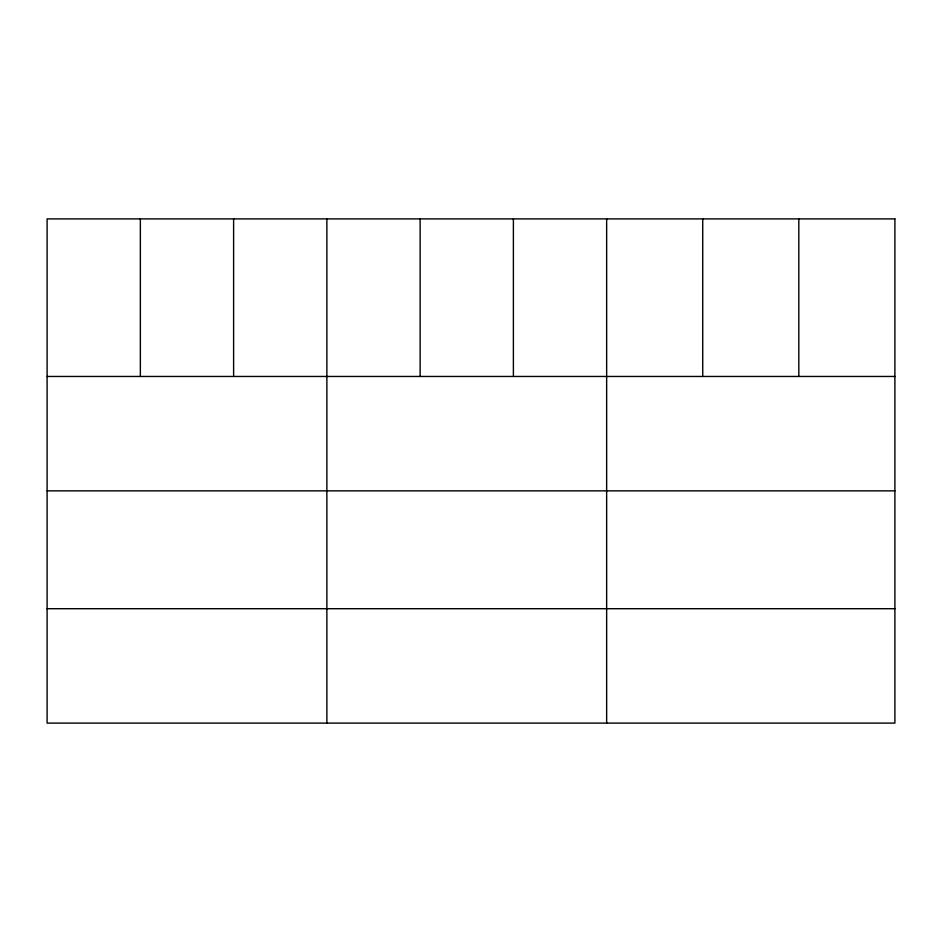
<?xml version="1.0" encoding="UTF-8"?>
<svg xmlns="http://www.w3.org/2000/svg" width="942" height="942" viewBox="0 0 942 942"><rect width="100%" height="100%" fill="white"/><g stroke="black" fill="none" stroke-linecap="round" stroke-linejoin="round"><path stroke-width="1.41" d="M47.1 376.459L894.9 376.459M47.1 490.853L894.9 490.853M47.1 608.709L894.9 608.709M798.816 218.897L798.816 376.459M702.732 218.897L702.732 376.459M606.648 218.897L606.648 723.103M513.39 218.897L513.39 376.459M420.132 218.897L420.132 376.459M326.874 218.897L326.874 723.103M233.616 218.897L233.616 376.459M140.358 218.897L140.358 376.459M894.9 218.897L47.1 218.897L47.1 723.103L894.9 723.103L894.9 218.897"/></g></svg>
